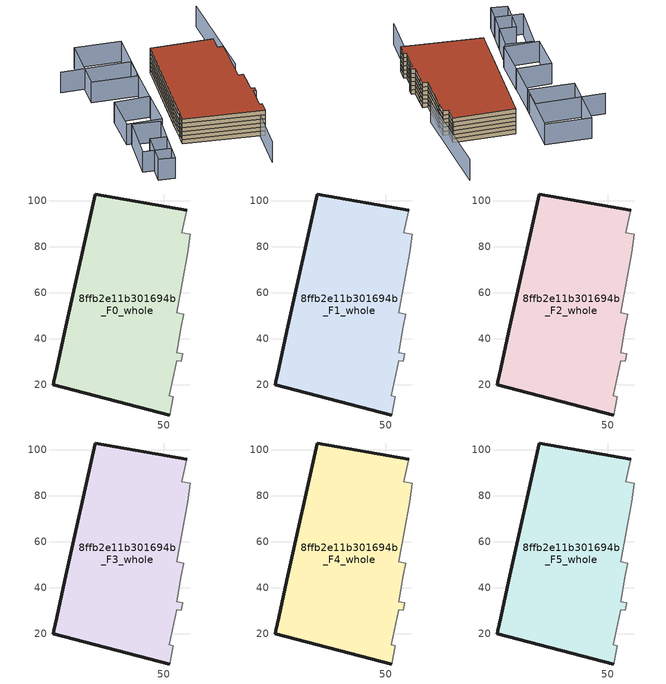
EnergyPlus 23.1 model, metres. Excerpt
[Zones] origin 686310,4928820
8ffb2e11b301694b_F0_whole
 floor ground (EU_floor_Construction): 59.96,95.82 57.92,86.03 61.62,85.51 60.36,77.36 55.55,51.21 58.6,50.62 57.68,45.35 55.69,33.92 58.16,33.49 57.56,30.11 55.69,30.52 52.33,15.24 54.23,14.78 52.6,6.82 1.83,19.93 2.13,21.26 3.39,27.01 6.97,43.19 20.14,102.97 z0
 wall outside (EU_wall_Construction): 59.96,95.82 20.14,102.97 6.97,43.19 3.39,27.01 2.13,21.26 1.83,19.93 52.6,6.82 z0:3
 wall adiabatic (EU_wall_Construction): 52.6,6.82 54.23,14.78 52.33,15.24 55.69,30.52 57.56,30.11 58.16,33.49 55.69,33.92 57.68,45.35 58.6,50.62 55.55,51.21 60.36,77.36 61.62,85.51 57.92,86.03 59.96,95.82 z0:3
8ffb2e11b301694b_F1_whole
 floor to 8ffb2e11b301694b_F0_whole (EU_floor_Construction): 59.96,95.82 57.92,86.03 61.62,85.51 60.36,77.36 55.55,51.21 58.6,50.62 57.68,45.35 55.69,33.92 58.16,33.49 57.56,30.11 55.69,30.52 52.33,15.24 54.23,14.78 52.6,6.82 1.83,19.93 2.13,21.26 3.39,27.01 6.97,43.19 20.14,102.97 z3
 wall outside (EU_wall_Construction): 59.96,95.82 20.14,102.97 6.97,43.19 3.39,27.01 2.13,21.26 1.83,19.93 52.6,6.82 z3:6
 wall adiabatic (EU_wall_Construction): 52.6,6.82 54.23,14.78 52.33,15.24 55.69,30.52 57.56,30.11 58.16,33.49 55.69,33.92 57.68,45.35 58.6,50.62 55.55,51.21 60.36,77.36 61.62,85.51 57.92,86.03 59.96,95.82 z3:6
8ffb2e11b301694b_F2_whole
 floor to 8ffb2e11b301694b_F1_whole (EU_floor_Construction): 59.96,95.82 57.92,86.03 61.62,85.51 60.36,77.36 55.55,51.21 58.6,50.62 57.68,45.35 55.69,33.92 58.16,33.49 57.56,30.11 55.69,30.52 52.33,15.24 54.23,14.78 52.6,6.82 1.83,19.93 2.13,21.26 3.39,27.01 6.97,43.19 20.14,102.97 z6
 wall outside (EU_wall_Construction): 59.96,95.82 20.14,102.97 6.97,43.19 3.39,27.01 2.13,21.26 1.83,19.93 52.6,6.82 z6:9
 wall adiabatic (EU_wall_Construction): 52.6,6.82 54.23,14.78 52.33,15.24 55.69,30.52 57.56,30.11 58.16,33.49 55.69,33.92 57.68,45.35 58.6,50.62 55.55,51.21 60.36,77.36 61.62,85.51 57.92,86.03 59.96,95.82 z6:9
8ffb2e11b301694b_F3_whole
 floor to 8ffb2e11b301694b_F2_whole (EU_floor_Construction): 59.96,95.82 57.92,86.03 61.62,85.51 60.36,77.36 55.55,51.21 58.6,50.62 57.68,45.35 55.69,33.92 58.16,33.49 57.56,30.11 55.69,30.52 52.33,15.24 54.23,14.78 52.6,6.82 1.83,19.93 2.13,21.26 3.39,27.01 6.97,43.19 20.14,102.97 z9
 wall outside (EU_wall_Construction): 59.96,95.82 20.14,102.97 6.97,43.19 3.39,27.01 2.13,21.26 1.83,19.93 52.6,6.82 z9:12
 wall adiabatic (EU_wall_Construction): 52.6,6.82 54.23,14.78 52.33,15.24 55.69,30.52 57.56,30.11 58.16,33.49 55.69,33.92 57.68,45.35 58.6,50.62 55.55,51.21 60.36,77.36 61.62,85.51 57.92,86.03 59.96,95.82 z9:12
8ffb2e11b301694b_F4_whole
 floor to 8ffb2e11b301694b_F3_whole (EU_floor_Construction): 59.96,95.82 57.92,86.03 61.62,85.51 60.36,77.36 55.55,51.21 58.6,50.62 57.68,45.35 55.69,33.92 58.16,33.49 57.56,30.11 55.69,30.52 52.33,15.24 54.23,14.78 52.6,6.82 1.83,19.93 2.13,21.26 3.39,27.01 6.97,43.19 20.14,102.97 z12
 wall outside (EU_wall_Construction): 59.96,95.82 20.14,102.97 6.97,43.19 3.39,27.01 2.13,21.26 1.83,19.93 52.6,6.82 z12:15
 wall adiabatic (EU_wall_Construction): 52.6,6.82 54.23,14.78 52.33,15.24 55.69,30.52 57.56,30.11 58.16,33.49 55.69,33.92 57.68,45.35 58.6,50.62 55.55,51.21 60.36,77.36 61.62,85.51 57.92,86.03 59.96,95.82 z12:15
8ffb2e11b301694b_F5_whole
 floor to 8ffb2e11b301694b_F4_whole (EU_floor_Construction): 59.96,95.82 57.92,86.03 61.62,85.51 60.36,77.36 55.55,51.21 58.6,50.62 57.68,45.35 55.69,33.92 58.16,33.49 57.56,30.11 55.69,30.52 52.33,15.24 54.23,14.78 52.6,6.82 1.83,19.93 2.13,21.26 3.39,27.01 6.97,43.19 20.14,102.97 z15
 wall outside (EU_wall_Construction): 59.96,95.82 20.14,102.97 6.97,43.19 3.39,27.01 2.13,21.26 1.83,19.93 52.6,6.82 z15:18
 wall adiabatic (EU_wall_Construction): 52.6,6.82 54.23,14.78 52.33,15.24 55.69,30.52 57.56,30.11 58.16,33.49 55.69,33.92 57.68,45.35 58.6,50.62 55.55,51.21 60.36,77.36 61.62,85.51 57.92,86.03 59.96,95.82 z15:18
 roof outside (EU_roof_Construction): 52.6,6.82 54.23,14.78 52.33,15.24 55.69,30.52 57.56,30.11 58.16,33.49 55.69,33.92 57.68,45.35 58.6,50.62 55.55,51.21 60.36,77.36 61.62,85.51 57.92,86.03 59.96,95.82 20.14,102.97 6.97,43.19 3.39,27.01 2.13,21.26 1.83,19.93 z18
shading: 42.67,-23.48 57.78,45.79 / 46.07,37.4 60.1,96.41 / 61.78,68.07 69.26,139.22 / -39.84,106.23 4.52,98.62 / 4.52,98.62 -2.88,55.46 / -13.54,10.14 -19.53,-13.85 / -19.53,-13.85 -29.93,-11.25 / -29.93,-11.25 -23.94,12.73 / -23.94,12.73 -13.54,10.14 / -9.03,28.07 -16.91,-3.26 / -16.91,-3.26 -34.57,1.18 / -34.57,1.18 -26.69,32.51 / -26.69,32.51 -9.03,28.07 / -2.62,56.99 -6.96,30.36 / -6.96,30.36 -29.6,34.05 / -29.6,34.05 -25.26,60.68 / -25.26,60.68 -2.62,56.99 / 9.75,122.53 1.55,81.81 / 1.55,81.81 -27.82,87.73 / -27.82,87.73 -19.62,128.45 / -19.62,128.45 9.75,122.53 z0:15
[Building]
EU S2 Campaign: North Axis=0; Terrain=City; Solar Distribution=FullExterior
[Site:Location]
Bologna: Latitude=44.5; Longitude=11.25; Time Zone=1; Elevation=37
[SizingPeriod:WeatherFileDays]
AnnualSizingPeriod: Begin Month=1; Begin Day of Month=1; End Month=12; End Day of Month=31; Day of Week for Start Day=Monday; Use Weather File Daylight Saving Period=No; Use Weather File Rain and Snow Indicators=No
[MATERIAL]
EU_InternalMass_Material: Roughness=MediumRough; Thickness=0.1; Conductivity=1; Density=1800; Specific Heat=900; Thermal Absorptance=0.9; Solar Absorptance=0.7; Visible Absorptance=0.7
[MATERIAL:NOMASS] Roughness=MediumRough; Thermal Absorptance=0.9; Solar Absorptance=0.7; Visible Absorptance=0.7
Name | Thermal Resistance
EU_wall_NoMass | 0.905828
EU_roof_NoMass | 0.37593
EU_floor_NoMass | 0.67114
[CONSTRUCTION]
EU_wall_Construction: EU_wall_NoMass
EU_roof_Construction: EU_roof_NoMass
EU_floor_Construction: EU_floor_NoMass
EU_InternalMass_Construction: EU_InternalMass_Material
[ZONE] Type=1; Multiplier=1; Ceiling Height=autocalculate; Volume=12293.1; Floor Area=autocalculate; Part of Total Floor Area=Yes
8ffb2e11b301694b_F0_whole; 8ffb2e11b301694b_F1_whole; 8ffb2e11b301694b_F2_whole; 8ffb2e11b301694b_F3_whole; 8ffb2e11b301694b_F4_whole; 8ffb2e11b301694b_F5_whole
[INTERNALMASS] Construction=EU_InternalMass_Construction; Surface Area=3461.47
Name | Zone or ZoneList
8ffb2e11b301694b_F0_whole_EU_InternalMass | 8ffb2e11b301694b_F0_whole
8ffb2e11b301694b_F1_whole_EU_InternalMass | 8ffb2e11b301694b_F1_whole
8ffb2e11b301694b_F2_whole_EU_InternalMass | 8ffb2e11b301694b_F2_whole
8ffb2e11b301694b_F3_whole_EU_InternalMass | 8ffb2e11b301694b_F3_whole
8ffb2e11b301694b_F4_whole_EU_InternalMass | 8ffb2e11b301694b_F4_whole
8ffb2e11b301694b_F5_whole_EU_InternalMass | 8ffb2e11b301694b_F5_whole
[OTHEREQUIPMENT] Fuel Type=Electricity; Design Level Calculation Method=Watts/Area; Power per Zone Floor Area=1; Fraction Latent=0; Fraction Radiant=0; Fraction Lost=0; Carbon Dioxide Generation Rate=0; EndUse Subcategory=EU_Step8_InternalGains
Name | Zone or ZoneList or Space or SpaceList | Schedule
EU_Step8_InternalGain_8ffb2e11b301694b_F0_whole_f000 | 8ffb2e11b301694b_F0_whole | EU_Step8_GainSchedule_8ffb2e11b301694b_F0_whole_f000
EU_Step8_InternalGain_8ffb2e11b301694b_F1_whole_f000 | 8ffb2e11b301694b_F1_whole | EU_Step8_GainSchedule_8ffb2e11b301694b_F1_whole_f000
EU_Step8_InternalGain_8ffb2e11b301694b_F2_whole_f000 | 8ffb2e11b301694b_F2_whole | EU_Step8_GainSchedule_8ffb2e11b301694b_F2_whole_f000
EU_Step8_InternalGain_8ffb2e11b301694b_F3_whole_f000 | 8ffb2e11b301694b_F3_whole | EU_Step8_GainSchedule_8ffb2e11b301694b_F3_whole_f000
EU_Step8_InternalGain_8ffb2e11b301694b_F4_whole_f000 | 8ffb2e11b301694b_F4_whole | EU_Step8_GainSchedule_8ffb2e11b301694b_F4_whole_f000
EU_Step8_InternalGain_8ffb2e11b301694b_F5_whole_f000 | 8ffb2e11b301694b_F5_whole | EU_Step8_GainSchedule_8ffb2e11b301694b_F5_whole_f000
[ZONEVENTILATION:DESIGNFLOWRATE] Schedule=EU_AlwaysOn; Design Flow Rate Calculation Method=AirChanges/Hour; Air Changes per Hour=0.73129; Ventilation Type=Natural; Fan Pressure Rise=0; Fan Total Efficiency=1; Constant Term Coefficient=1; Temperature Term Coefficient=0; Velocity Term Coefficient=0; Velocity Squared Term Coefficient=0; Minimum Indoor Temperature=-100; Maximum Indoor Temperature=100; Delta Temperature=-100; Minimum Outdoor Temperature=-100; Maximum Outdoor Temperature=100; Maximum Wind Speed=40
Name | Zone or ZoneList or Space or SpaceList
EU_ConstantAir_8ffb2e11b301694b_F0_whole | 8ffb2e11b301694b_F0_whole
EU_ConstantAir_8ffb2e11b301694b_F1_whole | 8ffb2e11b301694b_F1_whole
EU_ConstantAir_8ffb2e11b301694b_F2_whole | 8ffb2e11b301694b_F2_whole
EU_ConstantAir_8ffb2e11b301694b_F3_whole | 8ffb2e11b301694b_F3_whole
EU_ConstantAir_8ffb2e11b301694b_F4_whole | 8ffb2e11b301694b_F4_whole
EU_ConstantAir_8ffb2e11b301694b_F5_whole | 8ffb2e11b301694b_F5_whole
[HVACTEMPLATE:THERMOSTAT] Constant Heating Setpoint=20; Constant Cooling Setpoint=50
EU_HeatOnly_8ffb2e11b301694b_F0_whole; EU_HeatOnly_8ffb2e11b301694b_F1_whole; EU_HeatOnly_8ffb2e11b301694b_F2_whole; EU_HeatOnly_8ffb2e11b301694b_F3_whole; EU_HeatOnly_8ffb2e11b301694b_F4_whole; EU_HeatOnly_8ffb2e11b301694b_F5_whole
[HVACTEMPLATE:ZONE:IDEALLOADSAIRSYSTEM] System Availability Schedule=EU_AlwaysOn; Maximum Heating Supply Air Temperature=50; Minimum Cooling Supply Air Temperature=13; Maximum Heating Supply Air Humidity Ratio=0.0156; Minimum Cooling Supply Air Humidity Ratio=0.0077; Heating Limit=NoLimit; Cooling Limit=NoLimit; Heating Availability Schedule=EU_AlwaysOn; Cooling Availability Schedule=EU_CoolingOff; Dehumidification Control Type=ConstantSensibleHeatRatio; Cooling Sensible Heat Ratio=0.7; Dehumidification Setpoint=60; Humidification Control Type=None; Humidification Setpoint=30; Outdoor Air Method=None; Outdoor Air Flow Rate per Person=0.00944; Outdoor Air Flow Rate per Zone Floor Area=0; Outdoor Air Flow Rate per Zone=0; Demand Controlled Ventilation Type=None; Outdoor Air Economizer Type=NoEconomizer; Heat Recovery Type=None; Sensible Heat Recovery Effectiveness=0.7; Latent Heat Recovery Effectiveness=0.65
Name | Template Thermostat
8ffb2e11b301694b_F0_whole | EU_HeatOnly_8ffb2e11b301694b_F0_whole
8ffb2e11b301694b_F1_whole | EU_HeatOnly_8ffb2e11b301694b_F1_whole
8ffb2e11b301694b_F2_whole | EU_HeatOnly_8ffb2e11b301694b_F2_whole
8ffb2e11b301694b_F3_whole | EU_HeatOnly_8ffb2e11b301694b_F3_whole
8ffb2e11b301694b_F4_whole | EU_HeatOnly_8ffb2e11b301694b_F4_whole
8ffb2e11b301694b_F5_whole | EU_HeatOnly_8ffb2e11b301694b_F5_whole
[SIZING:ZONE] Zone Cooling Design Supply Air Temperature Input Method=SupplyAirTemperature; Zone Cooling Design Supply Air Temperature=13; Zone Heating Design Supply Air Temperature Input Method=SupplyAirTemperature; Zone Heating Design Supply Air Temperature=50; Zone Cooling Design Supply Air Humidity Ratio=0.008; Zone Heating Design Supply Air Humidity Ratio=0.008; Cooling Design Air Flow Method=DesignDay; Cooling Design Air Flow Rate=0; Cooling Minimum Air Flow per Zone Floor Area=0.000762; Cooling Minimum Air Flow=0; Cooling Minimum Air Flow Fraction=0.2; Heating Design Air Flow Method=DesignDay; Heating Design Air Flow Rate=0; Heating Maximum Air Flow per Zone Floor Area=0.002032; Heating Maximum Air Flow=0.141576; Heating Maximum Air Flow Fraction=0.3; Account for Dedicated Outdoor Air System=No; Dedicated Outdoor Air System Control Strategy=NeutralSupplyAir; Dedicated Outdoor Air Low Setpoint Temperature for Design=autosize; Dedicated Outdoor Air High Setpoint Temperature for Design=autosize; Zone Load Sizing Method=Sensible Load Only No Latent Load; Zone Latent Cooling Design Supply Air Humidity Ratio Input Method=HumidityRatioDifference; Zone Cooling Design Supply Air Humidity Ratio Difference=0.005; Zone Latent Heating Design Supply Air Humidity Ratio Input Method=HumidityRatioDifference; Zone Humidification Design Supply Air Humidity Ratio Difference=0.005
8ffb2e11b301694b_F0_whole; 8ffb2e11b301694b_F1_whole; 8ffb2e11b301694b_F2_whole; 8ffb2e11b301694b_F3_whole; 8ffb2e11b301694b_F4_whole; 8ffb2e11b301694b_F5_whole
[SCHEDULE:CONSTANT]
Name | Hourly Value
EU_AlwaysOn | 1
EU_CoolingOff | 0
[SCHEDULE:FILE] Column Number=1; Rows to Skip at Top=0; Number of Hours of Data=8760; Column Separator=Comma; Interpolate to Timestep=No; Minutes per Item=60; Adjust Schedule for Daylight Savings=Yes
Name | File
EU_Step8_GainSchedule_8ffb2e11b301694b_F0_whole_f000 | ../../schedules/8ffb2e11b301694b/8ffb2e11b301694b_F0_whole_f000_gain.csv
EU_Step8_GainSchedule_8ffb2e11b301694b_F1_whole_f000 | ../../schedules/8ffb2e11b301694b/8ffb2e11b301694b_F1_whole_f000_gain.csv
EU_Step8_GainSchedule_8ffb2e11b301694b_F2_whole_f000 | ../../schedules/8ffb2e11b301694b/8ffb2e11b301694b_F2_whole_f000_gain.csv
EU_Step8_GainSchedule_8ffb2e11b301694b_F3_whole_f000 | ../../schedules/8ffb2e11b301694b/8ffb2e11b301694b_F3_whole_f000_gain.csv
EU_Step8_GainSchedule_8ffb2e11b301694b_F4_whole_f000 | ../../schedules/8ffb2e11b301694b/8ffb2e11b301694b_F4_whole_f000_gain.csv
EU_Step8_GainSchedule_8ffb2e11b301694b_F5_whole_f000 | ../../schedules/8ffb2e11b301694b/8ffb2e11b301694b_F5_whole_f000_gain.csv
